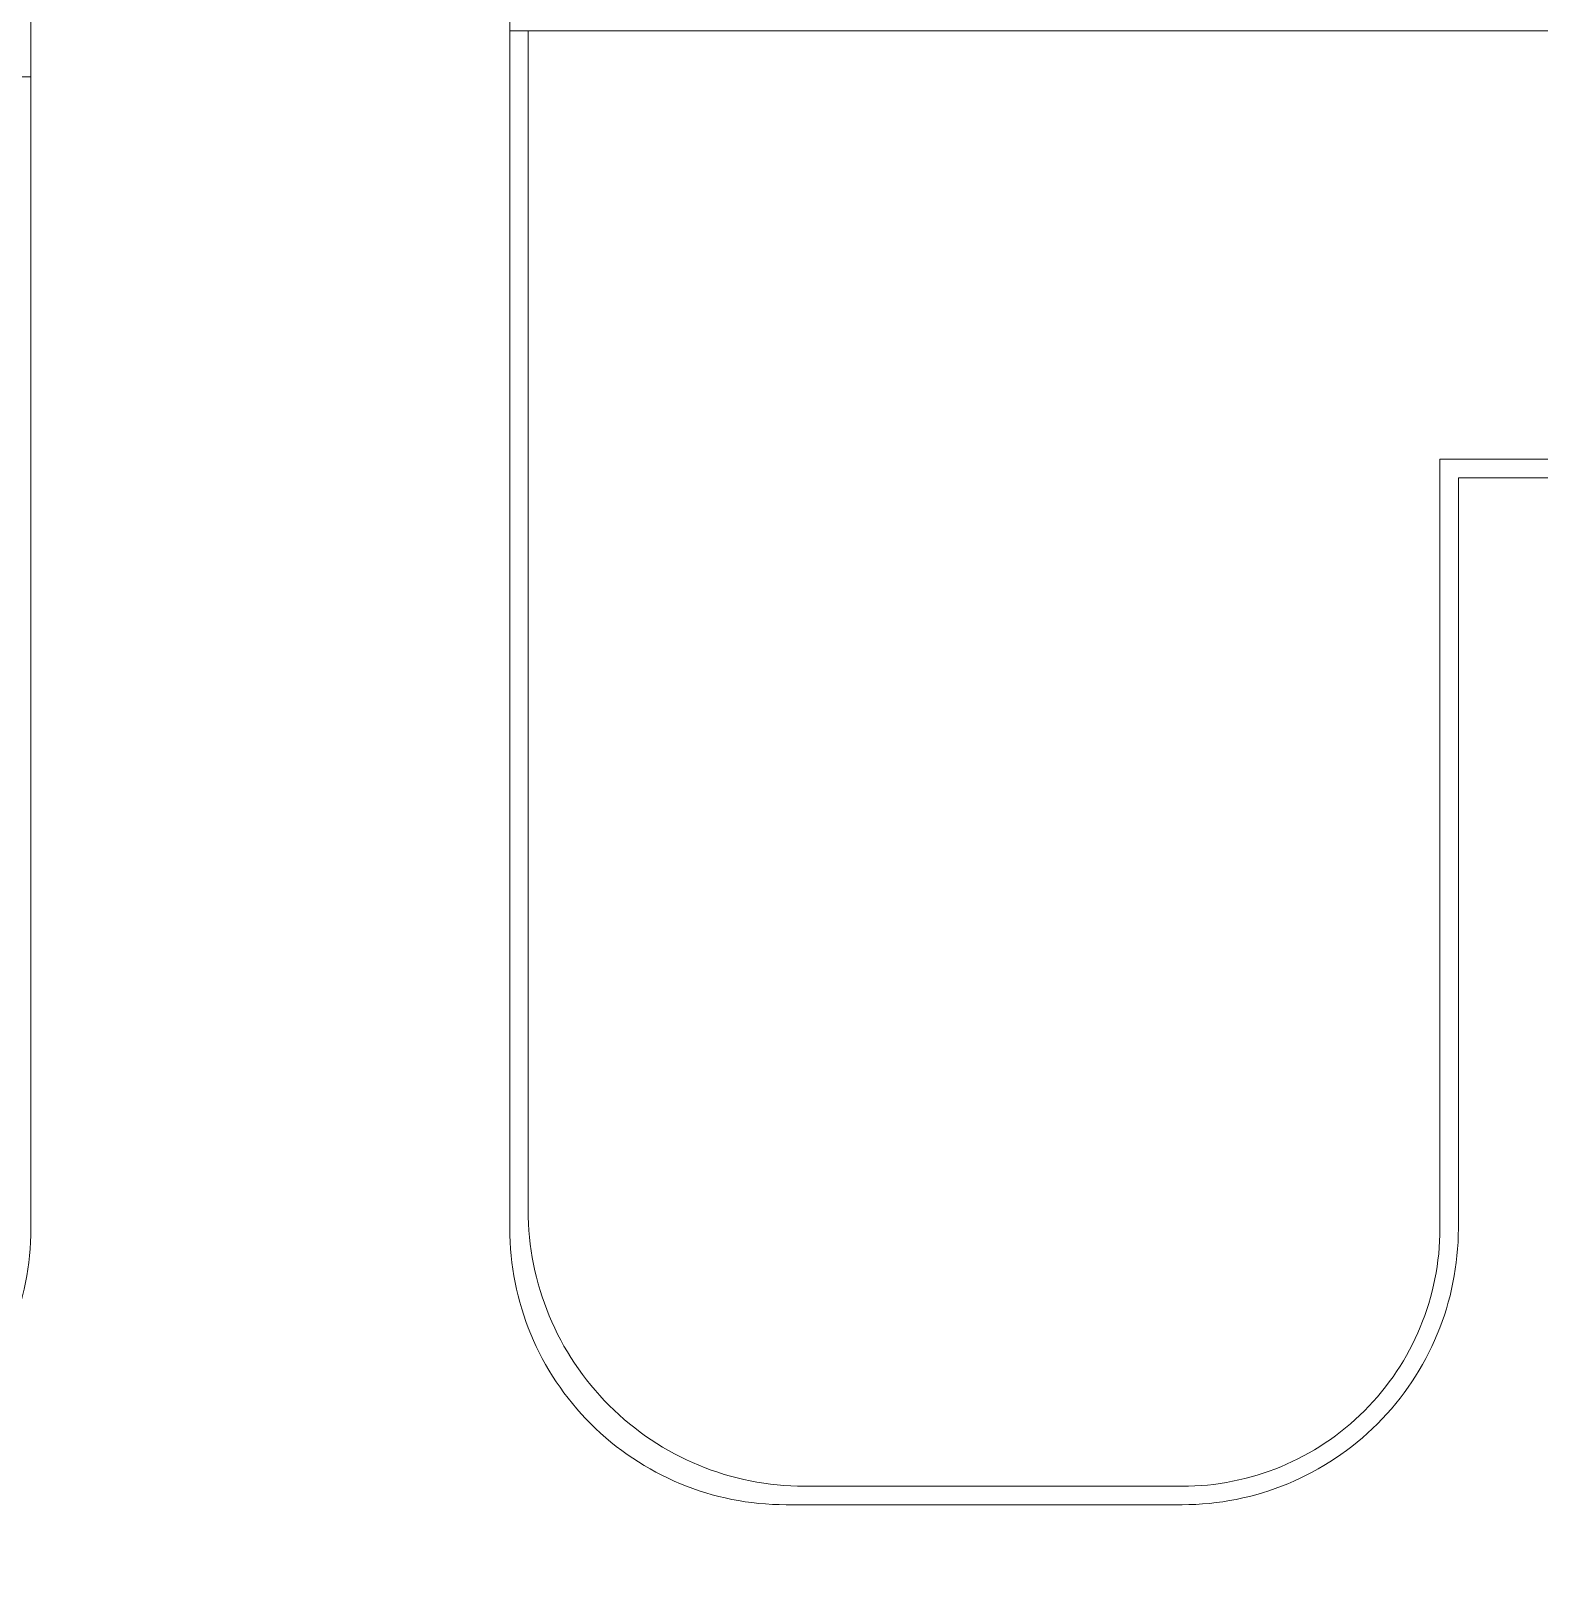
# Model space of a CAD drawing. Header units: millimetres. Extents: x 379264 to 1158416, y -283062 to 356890.
# Drawn here: x 809055.7 to 809383.2, y -5227.5 to -4892 of the extents above; entities that cross this region are included whole.
import ezdxf

# ---------------------------------------------------------------- set-up
doc = ezdxf.new("R2010")
doc.units = ezdxf.units.MM
doc.layers.add('11PM. DIM', color=2, linetype='Continuous')
doc.layers.add('BLOCK A - CHI TIET THANG 4$0$DnW', color=20, linetype='Continuous')
for name, color, linetype, lineweight in [('keyplan TANG 1$0$Hatch vat lieu', 250, 'Continuous', 5), ('keyplan TANG 1$0$Net Thay khac', 250, 'Continuous', 15), ('keyplan TANG 1$0$Net thay Tuong', 250, 'Continuous', 20), ('keyplan TANG 1$0$Ramp doc', 250, 'Continuous', 5)]:
    doc.layers.add(name, color=color, linetype=linetype, lineweight=lineweight)

# ---------------------------------------------------------------- blocks, each defined once
blk = doc.blocks.new('keyplan TANG 1')
at = {"layer": 'keyplan TANG 1$0$Hatch vat lieu'}
blk.add_lwpolyline([(77898.5, 141250), (72650, 141250), (72650, 132900, -0.4142136), (69850, 130100), (65750, 130100, -0.4142136), (62750, 133100), (62750, 145900)], format="xyb", dxfattribs=at)
at = {"layer": 'keyplan TANG 1$0$Net Thay khac'}
for points in [[(76850, 145900), (62550, 145900), (62550, 153400, 0.4142136), (59250, 156700), (1301.7, 156700, 0.4142136), (-4998.3, 150400), (-4998.3, 82750, 0.4142136), (-2198.3, 79950), (31332.6, 79950)], [(77898.5, 141050), (72850, 141050), (72850, 132900, -0.4142136), (69850, 129900), (65550, 129900, -0.4142136), (62550, 132900), (62550, 145900)], [(57350, 145400), (57350, 132900, -0.4142136), (54350, 129900), (23846.9, 129900)]]:
    blk.add_lwpolyline(points, format="xyb", dxfattribs=at)
at = {"layer": 'keyplan TANG 1$0$Net thay Tuong'}
blk.add_lwpolyline([(57350, 145400), (56150, 145400), (56150, 154900), (-869.9, 154900)], dxfattribs=at)
at = {"layer": 'keyplan TANG 1$0$Ramp doc'}
blk.add_lwpolyline([(56150, 145400), (57350, 145400), (57350, 146600), (56150, 146600)], close=True, dxfattribs=at)
blk = doc.blocks.new('A$C4BCF64AD')
at = {"layer": 'BLOCK A - CHI TIET THANG 4$0$DnW', "xscale": 0.02, "yscale": 0.02, "zscale": 0.02}
blk.add_blockref('keyplan TANG 1', (2142.39, 279.91), dxfattribs=at)

msp = doc.modelspace()

# ---------------------------------------------------------------- block references
at = {"layer": '11PM. DIM'}
msp.add_blockref('A$C4BCF64AD', (805766.32, -8089.96), dxfattribs=at)

doc.saveas('drawing.dxf')
